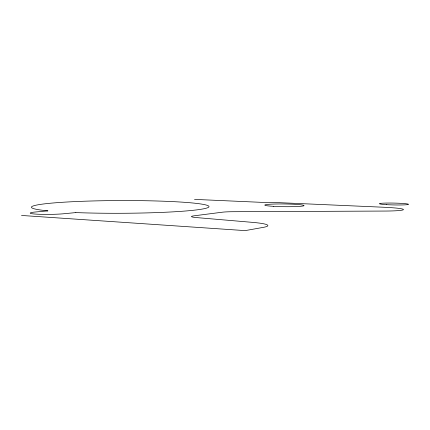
<?xml version="1.0" encoding="UTF-8"?>
<svg xmlns="http://www.w3.org/2000/svg" width="430" height="430" viewBox="0 0 430 430"><rect width="100%" height="100%" fill="white"/><g stroke="black" fill="none" stroke-linecap="round" stroke-linejoin="round"><path stroke-width="0.64" d="M194.516 199.386L267.24 202.6A6.16 0.403 0.6 0 0 275.56 202.508L383.786 207.249A28.342 2 1.2 0 1 403.426 209.539A28.342 2 1.2 0 1 384.678 211.06L232.936 211.716A15.034 1.209 0.5 0 0 222.278 212.21L194.037 215.822A15.996 1.376 0.3 0 0 196.526 217.585L252.555 222.369A40.823 3.972 0.4 0 1 263.214 227.384L245.17 230.614L21.5 215.457M75.836 212.587L64.054 213.726A19.511 1.526 -0.7 0 1 36.168 214.124A19.511 1.526 -0.7 0 1 35.953 211.947L47.966 210.872A88.773 6.364 -0.2 0 1 99.239 200.81A88.773 6.364 -0.2 0 1 208.099 207.518A88.773 6.364 -0.2 0 1 75.836 212.587M386.635 204.658A14.555 0.924 1.2 0 0 408.5 204.325A14.555 0.924 1.2 0 0 386.704 203.062A14.555 0.924 1.2 0 0 386.635 204.658M273.453 206.325A19.64 1.36 0.7 0 0 304.005 205.658A19.64 1.36 0.7 0 0 275.77 204.003A19.64 1.36 0.7 0 0 273.453 206.325"/></g></svg>
